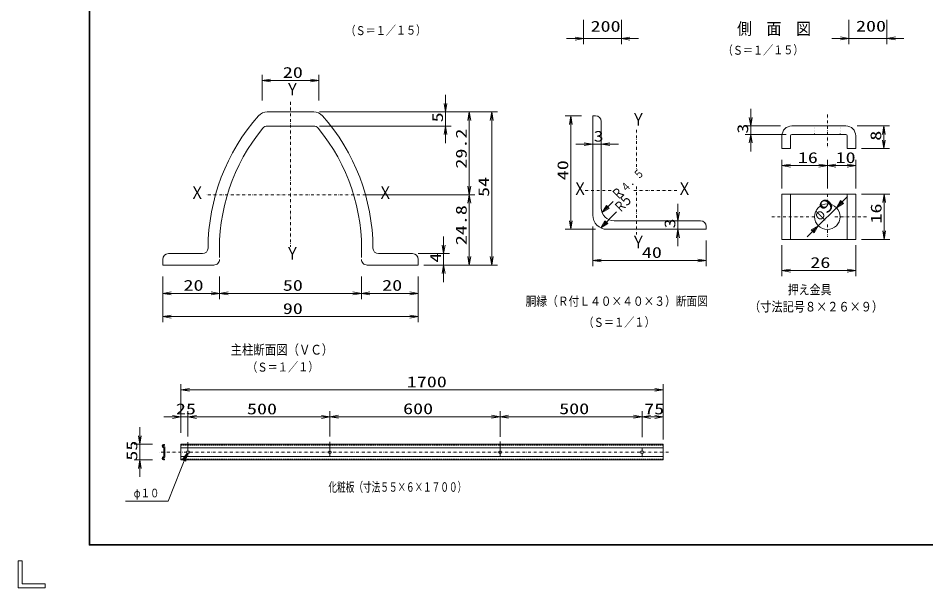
# Model space of a CAD drawing. Units: millimetres, scale not verified. Extents: x -4425 to 4425, y -3150 to 3150.
# Drawn here: x -4425 to 372, y -3150 to -137 of the extents above; entities that cross this region are included whole.
import ezdxf
from ezdxf.enums import TextEntityAlignment as Align

# ---------------------------------------------------------------- set-up
doc = ezdxf.new("R2010")
doc.units = ezdxf.units.MM
doc.header["$LTSCALE"] = 30
for name, pattern in [('USER1', [1.01, 0.5, -0.25, 0.01, -0.25]), ('USER2', [0.375, 0.25, -0.125]), ('USER3', [0.26, 0.01, -0.25])]:
    doc.linetypes.add(name, pattern=pattern)
for name, color, linetype, lineweight in [('0-0_1', 4, 'Continuous', 18), ('0-1_2', 7, 'Continuous', 9), ('0-2_0', 1, 'Continuous', 18), ('0-4_EXTCNT-L', 1, 'Continuous', 18), ('0-5_WAKU', 7, 'Continuous', 9)]:
    doc.layers.add(name, color=color, linetype=linetype, lineweight=lineweight)
doc.styles.add('ＭＳ ゴシック', font='')
doc.styles.get('ＭＳ ゴシック').set_extended_font_data('MS Gothic')

# ---------------------------------------------------------------- blocks, each defined once
blk = doc.blocks.new('C0')
at = {"layer": '0-0_1'}
blk.add_line((90383.3, 47778.2), (92148.9, 49527.6), dxfattribs=at)
blk.add_lwpolyline([(91500.1, 48441.3), (90383.3, 47778.2), (91056.6, 48888.8)], close=True, dxfattribs=at)
blk.add_lwpolyline([(91389.2, 48553.2), (90830.8, 48221.6), (91167.5, 48776.9)], dxfattribs=at)
blk = doc.blocks.new('C1')
at = {"layer": '0-0_1'}
blk.add_line((90157.4, 45362.5), (92633.1, 47891.4), dxfattribs=at)
blk.add_lwpolyline([(91263.9, 46042.5), (90157.4, 45362.5), (90813.7, 46483.2)], close=True, dxfattribs=at)
blk.add_lwpolyline([(91151.4, 46152.7), (90598.1, 45812.7), (90926.3, 46373.1)], dxfattribs=at)
blk = doc.blocks.new('DARROWS')
at = {"layer": '0-2_0', "color": 2}
blk.add_line((0, 0), (-29.97, 0), dxfattribs=at)
blk.add_lwpolyline([(-30, -5), (0, 0), (-30, 5)], dxfattribs=at)

msp = doc.modelspace()

# ---------------------------------------------------------------- linework, layer by layer
at = {"layer": '0-0_1', "linetype": 'USER1'}
for p, q in [((-2985.74, -579.7), (-2985.74, -1346.89)), ((-148.17, -647), (-148.17, -827)), ((-1157.17, -726.68), (-1157.17, -940.39)), ((-1291.51, -1048.85), (-1436.7, -1048.85)), ((-943.53, -1048.85), (-1177.23, -1048.85)), ((-1157.17, -1027.18), (-1157.17, -1281.93)), ((-2528.57, -1070.45), (-3437.53, -1070.45)), ((-148.17, -1067), (-148.17, -1119.5)), ((-215.67, -1187), (-442.48, -1187)), ((58.5, -1187), (-111.07, -1187)), ((-148.17, -1227.4), (-148.17, -1293.36)), ((-987.7, -2432.15), (-3680.74, -2432.15)), ((-3527.67, -2408.93), (-3527.67, -2450.15)), ((-2777.67, -2407.16), (-2777.67, -2452.94)), ((-1877.67, -2406.51), (-1877.67, -2458.83)), ((-1127.67, -2407.66), (-1127.67, -2463.32))]:
    msp.add_line(p, q, dxfattribs=at)
at = {"layer": '0-0_1', "color": 7, "lineweight": 9}
for p, q in [((-2862.29, -632.45), (-3109.19, -632.45)), ((-2863.27, -707.45), (-3108.21, -707.45)), ((-335.67, -707), (-50.67, -707)), ((-388.17, -827), (-388.17, -759.5)), ((-343.17, -827), (-343.17, -759.5)), ((-335.67, -752), (-50.67, -752)), ((-43.17, -827), (-43.17, -759.5)), ((1.83, -827), (1.83, -759.5)), ((-343.17, -827), (-388.17, -827)), ((1.83, -827), (-43.17, -827)), ((-2593.69, -1070.45), (-2458.69, -1070.45)), ((-343.17, -1307), (-343.17, -1067)), ((-43.17, -1307), (-43.17, -1067)), ((1.83, -1307), (1.83, -1067)), ((-388.17, -1307), (1.83, -1307)), ((-3451.66, -1382.45), (-3630.74, -1382.45)), ((-2519.82, -1382.45), (-2340.74, -1382.45)), ((-3660.74, -1412.45), (-3660.74, -1442.45)), ((-2310.74, -1412.45), (-2310.74, -1442.45)), ((-3390.74, -1442.45), (-3660.74, -1442.45)), ((-2580.74, -1442.45), (-2310.74, -1442.45)), ((-3651.47, -2391.42), (-3651.47, -2396.55)), ((-1015.17, -2390.9), (-3565.17, -2390.9)), ((-3565.17, -2390.9), (-3565.17, -2473.4)), ((-3527.67, -2408.93), (-3527.67, -2378.93)), ((-2777.67, -2407.16), (-2777.67, -2377.16)), ((-1877.67, -2406.51), (-1877.67, -2376.51)), ((-1015.17, -2390.9), (-1015.17, -2473.4)), ((-3654.47, -2408.9), (-3654.47, -2455.4)), ((-3649.97, -2407.25), (-3649.97, -2457.05)), ((-1015.17, -2408.9), (-3565.17, -2408.9)), ((-3651.47, -2467.76), (-3651.47, -2472.89)), ((-1015.17, -2455.4), (-3565.17, -2455.4)), ((-1015.17, -2473.4), (-3565.17, -2473.4))]:
    msp.add_line(p, q, dxfattribs=at)
at = {"layer": '0-0_1', "color": 7, "linetype": 'USER3', "lineweight": 9}
for p, q in [((-215.67, -707), (-215.67, -752)), ((-80.67, -707), (-80.67, -752))]:
    msp.add_line(p, q, dxfattribs=at)
at = {"layer": '0-0_1'}
for p, q in [((-2458.69, -1070.45), (-2025.74, -1070.45)), ((-100.44, -1139.27), (-195.9, -1234.73)), ((-195.9, -1234.73), (-255.29, -1294.12)), ((-3360.74, -1592.45), (-2610.74, -1592.45))]:
    msp.add_line(p, q, dxfattribs=at)
at = {"layer": '0-0_1', "color": 7, "linetype": 'USER2', "lineweight": 9}
for p, q in [((-1015.17, -2395.4), (-3565.17, -2395.4)), ((-1015.17, -2468.9), (-3565.17, -2468.9))]:
    msp.add_line(p, q, dxfattribs=at)
at = {"layer": '0-0_1', "color": 7, "lineweight": 9}
msp.add_lwpolyline([(-388.17, -1307), (-388.17, -1067), (1.83, -1067)], dxfattribs=at)
at = {"layer": '0-0_1'}
for points in [[(-41.04, -1079.87), (-100.44, -1139.27), (-78.16, -1102.14), (-63.31, -1116.99), (-100.44, -1139.27)], [(-67.03, -1113.28), (-85.59, -1124.42), (-74.45, -1105.86)], [(-229.31, -1260.71), (-210.75, -1249.57), (-221.88, -1268.14)], [(-3532.62, -2437.78), (-3631.97, -2690.9), (-3857.57, -2690.9)], [(-3552.85, -2474.96), (-3540.3, -2457.33), (-3543.08, -2478.8)]]:
    msp.add_lwpolyline(points, dxfattribs=at)
for points in [[(-233.02, -1257), (-195.9, -1234.73), (-218.17, -1271.85)], [(-3557.74, -2473.04), (-3532.62, -2437.78), (-3538.19, -2480.71)]]:
    msp.add_lwpolyline(points, close=True, dxfattribs=at)
at = {"layer": '0-0_1', "color": 7, "lineweight": 9}
for centre, radius in [((-148.17, -1187), 67.5), ((-3527.67, -2432.15), 7.5), ((-2777.67, -2432.15), 7.5), ((-1877.67, -2432.15), 7.5), ((-1127.67, -2432.15), 7.5)]:
    msp.add_circle(centre, radius, dxfattribs=at)
for centre, radius, start, end in [((-2356.69, -1358.59), 1064.99, 138.4835, 179.67868), ((-3109.19, -692.45), 60, 90, 138.48347), ((-2862.29, -692.45), 60, 41.51645, 90), ((-3614.79, -1358.59), 1064.99, 0.32124, 41.51642), ((-2356.69, -1358.59), 1004.99, 140.42581, 182.47606), ((-3108.21, -737.45), 30, 90, 140.42563), ((-2863.27, -737.45), 30, 39.57429, 90.00039), ((-3614.79, -1358.59), 1004.99, 357.52447, 39.5744), ((-335.67, -759.5), 52.5, 90, 179.99992), ((-50.67, -759.5), 52.5, 0, 90), ((-335.67, -759.5), 7.5, 90, 179.99992), ((-50.67, -759.5), 7.5, 0, 90), ((-1275.43, -1141.06), 67.5, 180.0007, 270), ((-1312.93, -1178.56), 75, 180.00075, 270), ((-3630.74, -1412.45), 30, 90, 179.99992), ((-3451.66, -1352.45), 30, 270, 359.67914), ((-2519.82, -1352.45), 30, 180.32136, 270), ((-2340.74, -1412.45), 30, 0, 90), ((-3390.74, -1412.45), 30, 270, 0.00043), ((-2580.74, -1412.45), 30, 179.99948, 270), ((-3654.47, -2399.9), 9, 70.52902, 270), ((-3654.47, -2399.9), 4.5, 48.19001, 281.53799), ((-3652.97, -2407.25), 3, 0, 101.53718), ((-3654.47, -2464.4), 9, 90.00069, 289.47168), ((-3654.47, -2464.4), 4.5, 78.46349, 311.81106), ((-3652.97, -2457.05), 3, 258.46283, 0.00055)]:
    msp.add_arc(centre, radius, start, end, dxfattribs=at)
at = {"layer": '0-1_2'}
for p, q in [((-1387.93, -1178.56), (-1387.93, -653.56)), ((-1387.93, -653.56), (-1372.93, -653.56)), ((-1342.93, -683.56), (-1342.93, -1141.06)), ((-1275.43, -1208.56), (-817.93, -1208.56))]:
    msp.add_line(p, q, dxfattribs=at)
msp.add_lwpolyline([(-1312.93, -1253.56), (-787.93, -1253.56), (-787.93, -1238.56)], dxfattribs=at)
for centre in [(-1372.93, -683.56), (-817.93, -1238.56)]:
    msp.add_arc(centre, 30, 0, 90, dxfattribs=at)
at = {"layer": '0-2_0'}
for p, q in [((-1436.74, -146.33), (-1436.74, -275)), ((-1236.74, -146.33), (-1236.74, -275)), ((-33.87, -146.33), (-33.87, -274)), ((166.13, -146.33), (166.13, -274))]:
    msp.add_line(p, q, dxfattribs=at)
at = {"layer": '0-2_0', "color": 2}
for p, q in [((-1481.74, -245), (-1526.74, -245)), ((-1436.74, -245), (-1236.74, -245)), ((-1191.74, -245), (-1146.74, -245)), ((-78.87, -244), (-123.87, -244)), ((-33.87, -244), (166.13, -244)), ((211.13, -244), (256.13, -244))]:
    msp.add_line(p, q, dxfattribs=at)
at = {"layer": '0-4_EXTCNT-L'}
for p, q in [((-3135.74, -572.45), (-3135.74, -436.44)), ((-2835.74, -572.45), (-2835.74, -436.44)), ((-2832.29, -632.45), (-2136.17, -632.45)), ((-2802.29, -632.45), (-2010.74, -632.45)), ((-2775.74, -632.45), (-1892.17, -632.45)), ((-1447.93, -653.56), (-1534.17, -653.56)), ((-2833.27, -707.45), (-2136.17, -707.45)), ((-395.67, -707), (-583.17, -707)), ((9.33, -707), (180.24, -707)), ((-365.67, -752), (-583.17, -752)), ((31.83, -827), (180.24, -827)), ((-388.17, -1037), (-388.17, -887)), ((-148.17, -1037), (-148.17, -887)), ((-148.17, -1007), (-148.17, -887)), ((1.83, -1037), (1.83, -887)), ((-2563.69, -1070.45), (-2010.74, -1070.45)), ((-2498.57, -1070.45), (-2010.74, -1070.45)), ((31.83, -1067), (181.83, -1067)), ((-1387.93, -1238.56), (-1387.93, -1448.56)), ((-1372.93, -1253.56), (-1534.17, -1253.56)), ((-787.93, -1313.56), (-787.93, -1448.56)), ((-388.17, -1337), (-388.17, -1502)), ((1.83, -1337), (1.83, -1502)), ((31.83, -1307), (181.83, -1307)), ((-2310.74, -1382.45), (-2146.17, -1382.45)), ((-2280.74, -1442.45), (-2146.17, -1442.45)), ((-2250.74, -1442.45), (-1892.17, -1442.45)), ((-2250.74, -1442.45), (-2010.74, -1442.45)), ((-3660.74, -1502.45), (-3660.74, -1745.44)), ((-3660.74, -1502.45), (-3660.74, -1622.45)), ((-3360.74, -1502.45), (-3360.74, -1622.45)), ((-3360.74, -1502.45), (-3360.74, -1622.45)), ((-2610.74, -1502.45), (-2610.74, -1622.45)), ((-2610.74, -1502.45), (-2610.74, -1622.45)), ((-2310.74, -1502.45), (-2310.74, -1745.44)), ((-2310.74, -1502.45), (-2310.74, -1622.45)), ((-3565.17, -2330.9), (-3565.17, -2073)), ((-1015.17, -2330.9), (-1015.17, -2073)), ((-3565.17, -2327.9), (-3565.17, -2216)), ((-3527.67, -2345.93), (-3527.67, -2216)), ((-3527.67, -2348.93), (-3527.67, -2216)), ((-2777.67, -2349.16), (-2777.67, -2215)), ((-2777.67, -2347.16), (-2777.67, -2216)), ((-1877.67, -2348.51), (-1877.67, -2215)), ((-1877.67, -2350.51), (-1877.67, -2215)), ((-1127.67, -2351.66), (-1127.67, -2215)), ((-1127.67, -2352.66), (-1127.67, -2216)), ((-1015.17, -2365.9), (-1015.17, -2216)), ((-3714.47, -2390.9), (-3811.74, -2390.9)), ((-3714.47, -2473.4), (-3811.74, -2473.4))]:
    msp.add_line(p, q, dxfattribs=at)
at = {"layer": '0-4_EXTCNT-L', "color": 2}
for p, q in [((-3090.74, -466.44), (-2880.74, -466.44)), ((-2166.17, -587.45), (-2166.17, -542.45)), ((-553.17, -662), (-553.17, -617)), ((-2166.17, -707.45), (-2166.17, -632.45)), ((-2040.74, -677.45), (-2040.74, -1025.45)), ((-1922.17, -677.45), (-1922.17, -1397.45)), ((-1504.17, -698.56), (-1504.17, -1208.56)), ((-553.17, -707), (-553.17, -752)), ((-2166.17, -752.45), (-2166.17, -797.45)), ((150.24, -752), (150.24, -782)), ((-1432.93, -803.56), (-1477.93, -803.56)), ((-1387.93, -803.56), (-1342.93, -803.56)), ((-1297.93, -803.56), (-1252.93, -803.56)), ((-553.17, -797), (-553.17, -842)), ((-343.17, -917), (-193.17, -917)), ((-103.17, -917), (-43.17, -917)), ((-2040.74, -1115.45), (-2040.74, -1397.45)), ((-937.93, -1163.56), (-937.93, -1118.56)), ((151.83, -1112), (151.83, -1262)), ((-937.93, -1253.56), (-937.93, -1208.56)), ((-2176.17, -1337.45), (-2176.17, -1292.45)), ((-937.93, -1298.56), (-937.93, -1343.56)), ((-2176.17, -1382.45), (-2176.17, -1442.45)), ((-1342.93, -1418.56), (-832.93, -1418.56)), ((-343.17, -1472), (-43.17, -1472)), ((-2176.17, -1487.45), (-2176.17, -1532.45)), ((-3615.74, -1592.45), (-3405.74, -1592.45)), ((-3315.74, -1592.45), (-2655.74, -1592.45)), ((-2565.74, -1592.45), (-2355.74, -1592.45)), ((-3615.74, -1715.44), (-2355.74, -1715.44)), ((-3520.17, -2103), (-1060.17, -2103)), ((-3610.17, -2246), (-3655.17, -2246)), ((-3565.17, -2246), (-3527.67, -2246)), ((-3482.67, -2246), (-3437.67, -2246)), ((-3482.67, -2246), (-2822.67, -2246)), ((-2732.67, -2245), (-1922.67, -2245)), ((-1832.67, -2245), (-1172.67, -2245)), ((-1082.67, -2246), (-1060.17, -2246)), ((-3781.74, -2345.9), (-3781.74, -2300.9)), ((-3781.74, -2390.9), (-3781.74, -2473.4)), ((-3781.74, -2518.4), (-3781.74, -2563.4))]:
    msp.add_line(p, q, dxfattribs=at)
at = {"layer": '0-5_WAKU'}
for p, q in [((-4048.17, -2923), (-4048.17, 2923)), ((-4403.68, -3006.75), (-4403.68, -3128.51)), ((-4281.92, -3150), (-4425.17, -3150))]:
    msp.add_line(p, q, dxfattribs=at)
msp.add_lwpolyline([(-4050.17, 2925), (4199.83, 2925), (4199.83, -2925), (-4050.17, -2925)], close=True, dxfattribs=at)
for points in [[(4197.83, 2923), (4197.83, -2923), (-4048.17, -2923)], [(4195.83, 2921), (4195.83, -2921), (-4046.17, -2921)], [(-4046.17, -2921), (-4046.17, 2921), (4195.83, 2921)], [(-4425.17, -3150), (-4425.17, -3006.75), (-4403.68, -3006.75)], [(-4403.68, -3128.51), (-4281.92, -3128.51), (-4281.92, -3150)]]:
    msp.add_lwpolyline(points, dxfattribs=at)

# ---------------------------------------------------------------- block references
at = {"layer": '0-2_0'}
for name, p, xscale, yscale in [('DARROWS', (-1436.74, -245), 1.5, 1.5), ('DARROWS', (-33.87, -244), 1.5, 1.5), ('C0', (-4351.17, -2758), 0.03333333, 0.03333333), ('C1', (-4351.17, -2758), 0.03333333, 0.03333333)]:
    msp.add_blockref(name, p, dxfattribs=dict(at, xscale=xscale, yscale=yscale))
at = {"layer": '0-2_0', "xscale": 1.5, "yscale": 1.5, "rotation": 180}
for p in [(-1236.74, -245), (166.13, -244)]:
    msp.add_blockref('DARROWS', p, dxfattribs=at)
at = {"layer": '0-4_EXTCNT-L', "xscale": 1.5, "yscale": 1.5}
for p, rotation in [((-3135.74, -466.44), 180), ((-2166.17, -632.45), 270), ((-2040.74, -632.45), 90), ((-1922.17, -632.45), 90), ((-1504.17, -653.56), 90), ((-553.17, -707), 270), ((-2166.17, -707.45), 90), ((150.24, -707), 90), ((-553.17, -752), 90), ((-1342.93, -803.56), 180), ((150.24, -827), 270), ((-388.17, -917), 180), ((-148.17, -917), 180), ((-2040.74, -1070.45), 270), ((-2040.74, -1070.45), 90), ((151.83, -1067), 90), ((-937.93, -1208.56), 270), ((-1504.17, -1253.56), 270), ((-937.93, -1253.56), 90), ((151.83, -1307), 270), ((-2176.17, -1382.45), 270), ((-2040.74, -1442.45), 270), ((-1922.17, -1442.45), 270), ((-1387.93, -1418.56), 180), ((-2176.17, -1442.45), 90), ((-388.17, -1472), 180), ((-3660.74, -1592.45), 180), ((-3360.74, -1592.45), 180), ((-2610.74, -1592.45), 180), ((-3660.74, -1715.44), 180), ((-3565.17, -2103), 180), ((-3527.67, -2246), 180), ((-3527.67, -2246), 180), ((-2777.67, -2245), 180), ((-1877.67, -2245), 180), ((-1127.67, -2246), 180), ((-3781.74, -2390.9), 270), ((-3781.74, -2473.4), 90)]:
    msp.add_blockref('DARROWS', p, dxfattribs=dict(at, rotation=rotation))
for p in [(-2835.74, -466.44), (-1387.93, -803.56), (-148.17, -917), (1.83, -917), (-787.93, -1418.56), (1.83, -1472), (-3360.74, -1592.45), (-2610.74, -1592.45), (-2310.74, -1592.45), (-2310.74, -1715.44), (-1015.17, -2103), (-3565.17, -2246), (-2777.67, -2246), (-1877.67, -2245), (-1127.67, -2245), (-1015.17, -2246)]:
    msp.add_blockref('DARROWS', p, dxfattribs=at)

# ---------------------------------------------------------------- texts
at = {"layer": '0-0_1', "style": 'ＭＳ ゴシック'}
for s, height, rotation, width, p in [('（Ｓ＝１／１５）', 45.97, 0.5, 0.85, (-2694.71, -240.92)), ('（Ｓ＝１／１５）', 45.97, 0.5, 0.85, (-2694.71, -240.92)), ('（Ｓ＝１／１５）', 45.97, 0.5, 0.85, (-700.59, -344.92)), ('（Ｓ＝１／１５）', 45.97, 0.5, 0.85, (-700.59, -344.92)), ('４．５', 43.3, 45, 0.8, (-1206.33, -1071.12)), ('Ｒ', 53.29, 45, 0.8, (-1246.12, -1113.64)), ('Ｒ', 53.29, 45, 0.8, (-1233.73, -1182.52)), ('５', 57.73, 45, 0.8, (-1203.84, -1153.84)), ('9', 69.27, 45, 1.5, (-140.15, -1191.61)), ('φ', 57.73, 45, 0.8, (-175.67, -1223.98)), ('（Ｓ＝１／１）', 46.52, 0.5, 0.85, (-1437.17, -1784.32)), ('（Ｓ＝１／１）', 46.52, 0.5, 0.85, (-3214.35, -2021.2))]:
    msp.add_text(s, height=height, rotation=rotation, dxfattribs=dict(at, width=width)).set_placement(p, align=Align.BOTTOM_LEFT)
for s, height, width, p in [('側\u3000面\u3000図', 63.56, 0.9, (-625.24, -243.4)), ('側\u3000面\u3000図', 63.56, 0.9, (-625.24, -243.4)), ('Ｙ', 66.64, 0.85, (-3014.24, -565.83)), ('Ｙ', 66.64, 0.85, (-1185.67, -725.1)), ('Ｘ', 66.64, 0.85, (-1493.74, -1091.66)), ('Ｘ', 66.64, 0.85, (-942.03, -1091.66)), ('Ｘ', 66.64, 0.85, (-3517.34, -1113.26)), ('Ｘ', 66.64, 0.85, (-2523.33, -1113.26)), ('Ｙ', 66.64, 0.85, (-1185.67, -1374.74)), ('Ｙ', 66.64, 0.85, (-3014.24, -1433.55)), ('押え金具', 49.71, 0.85, (-356.94, -1612.74)), ('胴縁（Ｒ付Ｌ４０×４０×３）断面図', 48.91, 0.85, (-1742.84, -1672.85)), ('（寸法記号８×２６×９）', 50.94, 0.85, (-561.97, -1703.61)), ('主柱断面図（ＶＣ）', 51.95, 0.85, (-3302.24, -1931.99)), ('化粧板（寸法５５×６×１７００）', 50.2, 0.65, (-2785.17, -2656.78)), ('φ１０', 44.22, 0.8, (-3814.37, -2684.41))]:
    msp.add_text(s, height=height, dxfattribs=dict(at, width=width)).set_placement(p, align=Align.BOTTOM_LEFT)
at = {"layer": '0-2_0', "color": 3, "style": 'ＭＳ ゴシック', "width": 1.35}
for p in [(-1399.74, -226.1), (3.13, -225.1)]:
    msp.add_text('200', height=57.62, dxfattribs=at).set_placement(p, align=Align.BOTTOM_LEFT)
at = {"layer": '0-4_EXTCNT-L', "color": 3, "style": 'ＭＳ ゴシック', "width": 1.35}
for s, p in [('20', (-3026.24, -470.05)), ('3', (-1383.43, -807.16)), ('16', (-304.17, -920.6)), ('10', (-104.67, -920.6)), ('40', (-1128.43, -1422.16)), ('26', (-238.17, -1475.6)), ('20', (-3551.24, -1596.05)), ('50', (-3026.24, -1596.05)), ('20', (-2501.24, -1596.05)), ('90', (-3026.24, -1719.05)), ('1700', (-2371.17, -2106.6)), ('25', (-3591.42, -2249.6)), ('500', (-3215.67, -2249.6)), ('600', (-2390.67, -2248.6)), ('500', (-1565.67, -2248.6)), ('75', (-1116.42, -2249.6))]:
    msp.add_text(s, height=57.62, dxfattribs=at).set_placement(p, align=Align.BOTTOM_LEFT)
for s, p in [('5', (-2162.56, -687.95)), ('3', (-549.56, -747.5)), ('29.2', (-2037.13, -932.45)), ('8', (153.84, -785)), ('40', (-1500.56, -994.06)), ('54', (-1918.56, -1082.45)), ('24.8', (-2037.13, -1337.45)), ('16', (155.44, -1223)), ('3', (-934.33, -1249.06)), ('4', (-2172.56, -1430.45)), ('55', (-3778.14, -2477.15))]:
    msp.add_text(s, height=57.62, rotation=90, dxfattribs=at).set_placement(p, align=Align.BOTTOM_LEFT)

doc.saveas('drawing.dxf')
